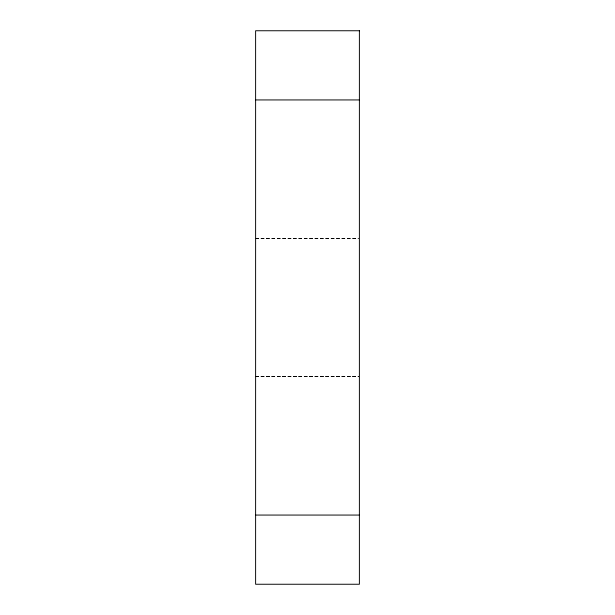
<?xml version="1.0" encoding="UTF-8"?>
<svg xmlns="http://www.w3.org/2000/svg" width="615" height="615" viewBox="0 0 615 615"><rect width="100%" height="100%" fill="white"/><g stroke="black" fill="none" stroke-linecap="round" stroke-linejoin="round"><path stroke-width="0.46" stroke-dasharray="3.08 2.31" d="M255.609 238.312L358.43 238.312M255.609 238.382L358.43 238.405M255.609 238.712L358.43 238.635M255.609 376.288L358.43 376.288M255.609 376.365L358.43 376.365M255.609 376.595L358.43 376.595M255.609 376.688L358.43 376.68"/><path stroke-width="0.92" d="M255.609 99.938L359.391 99.938M255.609 515.062L359.391 515.062M359.391 30.75L255.609 30.75L255.609 584.25L359.391 584.25L359.391 30.75"/></g></svg>
